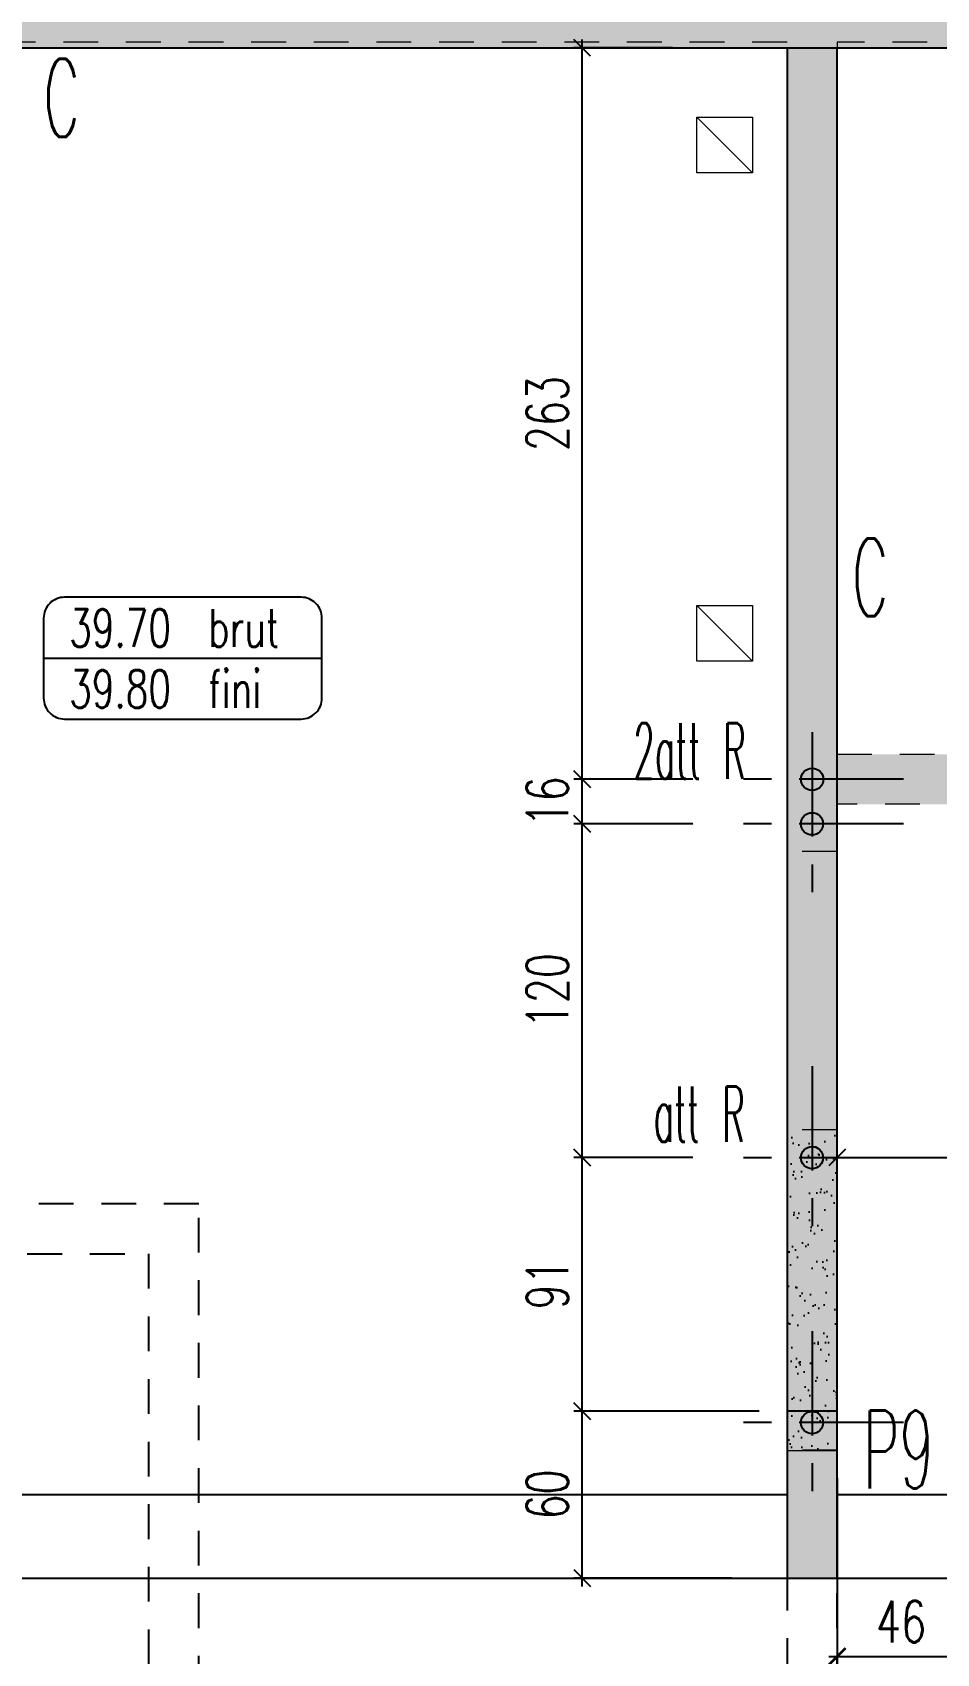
# Model space of a CAD drawing. Extents: x 308 to 787, y -199 to -146.
# Drawn here: x 356.4 to 359.65, y -168.62 to -162.8 of the extents above; entities that cross this region are included whole.
import ezdxf

# ---------------------------------------------------------------- set-up
doc = ezdxf.new("R2010")
doc.units = 0
doc.header["$LTSCALE"] = 0.5
doc.header["$MEASUREMENT"] = 0
for name, pattern in [('AXES2', [1.125, 0.75, -0.125, 0.125, -0.125]), ('CACHE', [0.375, 0.25, -0.125]), ('CONTINU', [0]), ('DISCONTINU2', [0.375, 0.25, -0.125])]:
    doc.linetypes.add(name, pattern=pattern)
doc.layers.get('0').update_dxf_attribs({"linetype": 'CONTINUOUS'})
doc.layers.get('DEFPOINTS').update_dxf_attribs({"linetype": 'CONTINUOUS'})
doc.layers.add('00 - RESERVATIONS SPEC Plombier', color=90, linetype='CONTINUOUS', lineweight=20)
for name, color, linetype in [('_ SERTI RESERVATION', 210, 'CACHE'), ('AXES', 6, 'AXES2'), ('COTATION', 7, 'CONTINUOUS'), ('HABILLAGE', 7, 'CONTINUOUS'), ('MURS', 3, 'CONTINUOUS'), ('POCHAGE', 254, 'CONTINUOUS'), ('POTEAUX', 1, 'CONTINUOUS'), ('POUTRES', 2, 'CONTINUOUS'), ('RAID', 1, 'CONTINUOUS'), ('RDC', 7, 'DISCONTINU2'), ('REPERE-CHAI', 4, 'CONTINUOUS'), ('REPERE-POT', 4, 'CONTINUOUS'), ('REPERE-RAID', 4, 'CONTINUOUS'), ('TPFI cloisonsSAAD', 4, 'CONTINUOUS')]:
    doc.layers.add(name, color=color, linetype=linetype)
doc.styles.add('ROMANS8', font='romans.shx', dxfattribs={"width": 0.7})
doc.styles.get("Standard").update_dxf_attribs({"font": 'txt.shx'})
doc.dimstyles.new('COT50 cm', dxfattribs={"dimtxt": 0.15, "dimasz": 0.06, "dimexe": 0.03, "dimexo": 0.1, "dimgap": 0.05, "dimtad": 1, "dimdec": 0, "dimlfac": 100, "dimzin": 0, "dimdsep": 46, "dimtxsty": 'ROMANS8', "dimblk1": 'OBLIQUE', "dimblk2": 'OBLIQUE', "dimsah": 1, "dimcen": 0.03, "dimdle": 0.03, "dimclrt": 1, "dimadec": 0, "dimazin": 0, "dimtfac": 1, "dimtdec": 0, "dimtmove": 0, "dimatfit": 3, "dimfxl": 0, "dimtolj": 1, "dimtzin": 0, "dimlwd": -1, "dimlwe": -1, "dimarcsym": 0})
pattern_1 = [(37.5, (-167.69736, -4e-07), (-0.004409535, 0.134877664), [0, -0.1064, 0, -0.119, 0, -0.11375]), (7.5, (-167.69736, -4e-07), (0.12388437, 0.197550225), [0, -0.0574, 0, -0.0959, 0, -0.03675]), (327.5, (-167.78346, -4e-07), (0.21798993, 0.000396134), [0, -0.035, 0, -0.126, 0, -0.1645]), (317.5, (-167.78346, -4e-07), (0.21042886, 0.06143729), [0, -0.0175, 0, -0.0826, 0, -0.0945])]
pattern_2 = [(37.5, (-513.79323, 160.44126), (-0.004409535, 0.134877664), [0, -0.1064, 0, -0.119, 0, -0.11375]), (7.5, (-513.79323, 160.44126), (0.12388437, 0.197550225), [0, -0.0574, 0, -0.0959, 0, -0.03675]), (327.5, (-513.87933, 160.44126), (0.21798993, 0.000396134), [0, -0.035, 0, -0.126, 0, -0.1645]), (317.5, (-513.87933, 160.44126), (0.21042886, 0.06143729), [0, -0.0175, 0, -0.0826, 0, -0.0945])]

# ---------------------------------------------------------------- blocks, each defined once
blk = doc.blocks.new('139')
at = {"layer": 'HABILLAGE', "color": 7}
blk.add_line((-0.6648, 0), (0.6648, 0), dxfattribs=at)
at = {"layer": 'HABILLAGE'}
blk.add_lwpolyline([(-0.5648, -0.291), (0.5648, -0.291, 0.414214), (0.6648, -0.191), (0.6648, 0.191, 0.414214), (0.5648, 0.291), (-0.5648, 0.291, 0.414214), (-0.6648, 0.191), (-0.6648, -0.191, 0.414214)], format="xyb", close=True, dxfattribs=at)
at = {"layer": 'HABILLAGE', "color": 1, "width": 0.7}
for s, p in [('brut', (0.1215, 0.054)), ('fini', (0.1215, -0.237))]:
    blk.add_text(s, height=0.18, dxfattribs=at).set_placement(p)
for tag, p in [('NIVBRUT', (-0.5425, 0.054)), ('NIVFINI', (-0.5425, -0.237))]:
    blk.add_attdef(tag, p, '', height=0.18, dxfattribs=at)
blk = doc.blocks.new('_Oblique')
at = {"layer": 'COTATION', "color": 0, "lineweight": -2}
blk.add_line((-0.5, -0.5), (0.5, 0.5), dxfattribs=at)
blk = doc.blocks.new('*D39')
at = {"layer": 'COTATION', "color": 0, "transparency": 16777216}
for p, q in [((353.2359, -160.3413), (353.2359, -160.041)), ((359.1156, -160.371), (359.1156, -160.041)), ((353.2059, -160.071), (359.1456, -160.071))]:
    blk.add_line(p, q, dxfattribs=at)
at = {"layer": 'DEFPOINTS', "color": 0, "transparency": 16777216}
for p in [(359.1156, -160.071), (353.2359, -160.4413), (359.1156, -162.8513)]:
    blk.add_point(p, dxfattribs=at)
at = {"layer": 'COTATION', "color": 0, "transparency": 16777216, "xscale": 0.06, "yscale": 0.06, "zscale": 0.06, "rotation": 180}
blk.add_blockref('_Oblique', (353.2359, -160.071), dxfattribs=at)
at = {"layer": 'COTATION', "color": 0, "transparency": 16777216, "xscale": 0.06, "yscale": 0.06, "zscale": 0.06}
blk.add_blockref('_Oblique', (359.1156, -160.071), dxfattribs=at)
at = {"layer": 'COTATION', "color": 1, "transparency": 16777216, "insert": (356.1757, -159.946), "char_height": 0.15, "attachment_point": 5, "style": 'ROMANS8'}
blk.add_mtext('\\A1;588', dxfattribs=at)
blk = doc.blocks.new('*D40')
at = {"layer": 'COTATION', "color": 0, "transparency": 16777216}
for p, q in [((359.2959, -160.371), (359.2959, -160.041)), ((361.8694, -160.371), (361.8694, -160.041)), ((359.2659, -160.071), (361.8994, -160.071))]:
    blk.add_line(p, q, dxfattribs=at)
at = {"layer": 'DEFPOINTS', "color": 0, "transparency": 16777216}
for p in [(361.8694, -160.071), (359.2959, -162.8513), (361.8694, -162.8513)]:
    blk.add_point(p, dxfattribs=at)
at = {"layer": 'COTATION', "color": 0, "transparency": 16777216, "xscale": 0.06, "yscale": 0.06, "zscale": 0.06, "rotation": 180}
blk.add_blockref('_Oblique', (359.2959, -160.071), dxfattribs=at)
at = {"layer": 'COTATION', "color": 0, "transparency": 16777216, "xscale": 0.06, "yscale": 0.06, "zscale": 0.06}
blk.add_blockref('_Oblique', (361.8694, -160.071), dxfattribs=at)
at = {"layer": 'COTATION', "color": 1, "transparency": 16777216, "insert": (360.5826, -159.946), "char_height": 0.15, "attachment_point": 5, "style": 'ROMANS8'}
blk.add_mtext('\\A1;257', dxfattribs=at)
blk = doc.blocks.new('*D102')
at = {"layer": 'COTATION', "color": 0, "transparency": 16777216}
for p, q in [((359.1156, -160.371), (359.1156, -160.041)), ((359.2956, -160.371), (359.2956, -160.041)), ((359.0856, -160.071), (359.3256, -160.071))]:
    blk.add_line(p, q, dxfattribs=at)
at = {"layer": 'DEFPOINTS', "color": 0, "transparency": 16777216}
for p in [(359.2956, -160.071), (359.1156, -162.8513), (359.2956, -162.8513)]:
    blk.add_point(p, dxfattribs=at)
at = {"layer": 'COTATION', "color": 0, "transparency": 16777216, "xscale": 0.06, "yscale": 0.06, "zscale": 0.06, "rotation": 180}
blk.add_blockref('_Oblique', (359.1156, -160.071), dxfattribs=at)
at = {"layer": 'COTATION', "color": 0, "transparency": 16777216, "xscale": 0.06, "yscale": 0.06, "zscale": 0.06}
blk.add_blockref('_Oblique', (359.2956, -160.071), dxfattribs=at)
at = {"layer": 'COTATION', "color": 1, "transparency": 16777216, "insert": (359.2056, -159.946), "char_height": 0.15, "attachment_point": 5, "style": 'ROMANS8'}
blk.add_mtext('\\A1;18', dxfattribs=at)
blk = doc.blocks.new('*D103')
at = {"layer": 'COTATION', "color": 0, "transparency": 16777216}
for p, q in [((355.6158, -162.1759), (355.6158, -161.8459)), ((359.1156, -162.1759), (359.1156, -161.8459)), ((355.5858, -161.8759), (359.1456, -161.8759))]:
    blk.add_line(p, q, dxfattribs=at)
at = {"layer": 'DEFPOINTS', "color": 0, "transparency": 16777216}
for p in [(359.1156, -161.8759), (355.6158, -162.4132), (359.1156, -162.8654)]:
    blk.add_point(p, dxfattribs=at)
at = {"layer": 'COTATION', "color": 0, "transparency": 16777216, "xscale": 0.06, "yscale": 0.06, "zscale": 0.06, "rotation": 180}
blk.add_blockref('_Oblique', (355.6158, -161.8759), dxfattribs=at)
at = {"layer": 'COTATION', "color": 0, "transparency": 16777216, "xscale": 0.06, "yscale": 0.06, "zscale": 0.06}
blk.add_blockref('_Oblique', (359.1156, -161.8759), dxfattribs=at)
at = {"layer": 'COTATION', "color": 1, "transparency": 16777216, "insert": (357.3657, -161.7509), "char_height": 0.15, "attachment_point": 5, "style": 'ROMANS8'}
blk.add_mtext('\\A1;350', dxfattribs=at)
blk = doc.blocks.new('*D266')
at = {"layer": 'COTATION', "color": 0, "transparency": 16777216}
for p, q in [((358.3798, -168.3813), (358.3798, -167.7214)), ((359.0158, -167.7514), (358.3498, -167.7514)), ((358.9173, -168.3513), (358.3498, -168.3513))]:
    blk.add_line(p, q, dxfattribs=at)
at = {"layer": 'DEFPOINTS', "color": 0, "transparency": 16777216}
for p in [(358.3798, -167.7514), (359.1158, -167.7514), (359.0173, -168.3513)]:
    blk.add_point(p, dxfattribs=at)
at = {"layer": 'COTATION', "color": 0, "transparency": 16777216, "xscale": 0.06, "yscale": 0.06, "zscale": 0.06}
for p, rotation in [((358.3798, -167.7514), 90), ((358.3798, -168.3513), 270)]:
    blk.add_blockref('_Oblique', p, dxfattribs=dict(at, rotation=rotation))
at = {"layer": 'COTATION', "color": 1, "transparency": 16777216, "insert": (358.2548, -168.0513), "char_height": 0.15, "attachment_point": 5, "rotation": 90, "style": 'ROMANS8'}
blk.add_mtext('\\A1;60', dxfattribs=at)
blk = doc.blocks.new('*D267')
at = {"layer": 'COTATION', "color": 0, "transparency": 16777216}
for p, q in [((358.3798, -167.7814), (358.3798, -166.8105)), ((358.7767, -166.8405), (358.3498, -166.8405)), ((359.0158, -167.7514), (358.3498, -167.7514))]:
    blk.add_line(p, q, dxfattribs=at)
at = {"layer": 'DEFPOINTS', "color": 0, "transparency": 16777216}
for p in [(358.3798, -166.8405), (358.8767, -166.8405), (359.1158, -167.7514)]:
    blk.add_point(p, dxfattribs=at)
at = {"layer": 'COTATION', "color": 0, "transparency": 16777216, "xscale": 0.06, "yscale": 0.06, "zscale": 0.06}
for p, rotation in [((358.3798, -166.8405), 90), ((358.3798, -167.7514), 270)]:
    blk.add_blockref('_Oblique', p, dxfattribs=dict(at, rotation=rotation))
at = {"layer": 'COTATION', "color": 1, "transparency": 16777216, "insert": (358.2548, -167.2959), "char_height": 0.15, "attachment_point": 5, "rotation": 90, "style": 'ROMANS8'}
blk.add_mtext('\\A1;91', dxfattribs=at)
blk = doc.blocks.new('*D268')
at = {"layer": 'COTATION', "color": 0, "transparency": 16777216}
for p, q in [((358.7767, -165.6405), (358.3498, -165.6405)), ((358.3798, -166.8705), (358.3798, -165.6105)), ((358.7767, -166.8405), (358.3498, -166.8405))]:
    blk.add_line(p, q, dxfattribs=at)
at = {"layer": 'DEFPOINTS', "color": 0, "transparency": 16777216}
for p in [(358.3798, -165.6405), (358.8767, -165.6405), (358.8767, -166.8405)]:
    blk.add_point(p, dxfattribs=at)
at = {"layer": 'COTATION', "color": 0, "transparency": 16777216, "xscale": 0.06, "yscale": 0.06, "zscale": 0.06}
for p, rotation in [((358.3798, -165.6405), 90), ((358.3798, -166.8405), 270)]:
    blk.add_blockref('_Oblique', p, dxfattribs=dict(at, rotation=rotation))
at = {"layer": 'COTATION', "color": 1, "transparency": 16777216, "insert": (358.2548, -166.2405), "char_height": 0.15, "attachment_point": 5, "rotation": 90, "style": 'ROMANS8'}
blk.add_mtext('\\A1;120', dxfattribs=at)
blk = doc.blocks.new('*D269')
at = {"layer": 'COTATION', "color": 0, "transparency": 16777216}
for p, q in [((358.3798, -165.6705), (358.3798, -165.4505)), ((358.7767, -165.4805), (358.3498, -165.4805)), ((358.7767, -165.6405), (358.3498, -165.6405))]:
    blk.add_line(p, q, dxfattribs=at)
at = {"layer": 'DEFPOINTS', "color": 0, "transparency": 16777216}
for p in [(358.3798, -165.4805), (358.8767, -165.4805), (358.8767, -165.6405)]:
    blk.add_point(p, dxfattribs=at)
at = {"layer": 'COTATION', "color": 0, "transparency": 16777216, "xscale": 0.06, "yscale": 0.06, "zscale": 0.06}
for p, rotation in [((358.3798, -165.4805), 90), ((358.3798, -165.6405), 270)]:
    blk.add_blockref('_Oblique', p, dxfattribs=dict(at, rotation=rotation))
at = {"layer": 'COTATION', "color": 1, "transparency": 16777216, "insert": (358.2548, -165.5605), "char_height": 0.15, "attachment_point": 5, "rotation": 90, "style": 'ROMANS8'}
blk.add_mtext('\\A1;16', dxfattribs=at)
blk = doc.blocks.new('*D270')
at = {"layer": 'COTATION', "color": 0, "transparency": 16777216}
for p, q in [((358.7045, -162.8513), (358.3498, -162.8513)), ((358.3798, -165.5105), (358.3798, -162.8213)), ((358.7767, -165.4805), (358.3498, -165.4805))]:
    blk.add_line(p, q, dxfattribs=at)
at = {"layer": 'DEFPOINTS', "color": 0, "transparency": 16777216}
for p in [(358.3798, -162.8513), (358.8045, -162.8513), (358.8767, -165.4805)]:
    blk.add_point(p, dxfattribs=at)
at = {"layer": 'COTATION', "color": 0, "transparency": 16777216, "xscale": 0.06, "yscale": 0.06, "zscale": 0.06}
for p, rotation in [((358.3798, -162.8513), 90), ((358.3798, -165.4805), 270)]:
    blk.add_blockref('_Oblique', p, dxfattribs=dict(at, rotation=rotation))
at = {"layer": 'COTATION', "color": 1, "transparency": 16777216, "insert": (358.2548, -164.1659), "char_height": 0.15, "attachment_point": 5, "rotation": 90, "style": 'ROMANS8'}
blk.add_mtext('\\A1;263', dxfattribs=at)
blk = doc.blocks.new('*D571')
at = {"layer": 'COTATION', "color": 0, "transparency": 16777216}
for p, q in [((359.2959, -169.346), (359.2959, -170.376)), ((361.8697, -169.346), (361.8697, -170.376)), ((361.8997, -170.346), (359.2659, -170.346))]:
    blk.add_line(p, q, dxfattribs=at)
at = {"layer": 'DEFPOINTS', "color": 0, "transparency": 16777216}
for p in [(359.2959, -168.3513), (361.8697, -168.3513), (359.2959, -170.346)]:
    blk.add_point(p, dxfattribs=at)
at = {"layer": 'COTATION', "color": 0, "transparency": 16777216, "xscale": 0.06, "yscale": 0.06, "zscale": 0.06, "rotation": 180}
blk.add_blockref('_Oblique', (359.2959, -170.346), dxfattribs=at)
at = {"layer": 'COTATION', "color": 0, "transparency": 16777216, "xscale": 0.06, "yscale": 0.06, "zscale": 0.06}
blk.add_blockref('_Oblique', (361.8697, -170.346), dxfattribs=at)
at = {"layer": 'COTATION', "color": 1, "transparency": 16777216, "insert": (360.5828, -170.221), "char_height": 0.15, "attachment_point": 5, "style": 'ROMANS8'}
blk.add_mtext('\\A1;257', dxfattribs=at)
blk = doc.blocks.new('*D572')
at = {"layer": 'COTATION', "color": 0, "transparency": 16777216}
for p, q in [((359.1159, -169.346), (359.1159, -170.376)), ((359.2959, -169.346), (359.2959, -170.376)), ((359.3259, -170.346), (359.0859, -170.346))]:
    blk.add_line(p, q, dxfattribs=at)
at = {"layer": 'DEFPOINTS', "color": 0, "transparency": 16777216}
for p in [(359.1159, -168.3513), (359.2959, -168.3513), (359.1159, -170.346)]:
    blk.add_point(p, dxfattribs=at)
at = {"layer": 'COTATION', "color": 0, "transparency": 16777216, "xscale": 0.06, "yscale": 0.06, "zscale": 0.06, "rotation": 180}
blk.add_blockref('_Oblique', (359.1159, -170.346), dxfattribs=at)
at = {"layer": 'COTATION', "color": 0, "transparency": 16777216, "xscale": 0.06, "yscale": 0.06, "zscale": 0.06}
blk.add_blockref('_Oblique', (359.2959, -170.346), dxfattribs=at)
at = {"layer": 'COTATION', "color": 1, "transparency": 16777216, "insert": (359.2059, -170.221), "char_height": 0.15, "attachment_point": 5, "style": 'ROMANS8'}
blk.add_mtext('\\A1;18', dxfattribs=at)
blk = doc.blocks.new('*D573')
at = {"layer": 'COTATION', "color": 0, "transparency": 16777216}
for p, q in [((353.236, -169.346), (353.236, -170.376)), ((359.1159, -169.346), (359.1159, -170.376)), ((359.1459, -170.346), (353.206, -170.346))]:
    blk.add_line(p, q, dxfattribs=at)
at = {"layer": 'DEFPOINTS', "color": 0, "transparency": 16777216}
for p in [(359.1159, -168.3513), (353.236, -168.9979), (353.236, -170.346)]:
    blk.add_point(p, dxfattribs=at)
at = {"layer": 'COTATION', "color": 0, "transparency": 16777216, "xscale": 0.06, "yscale": 0.06, "zscale": 0.06, "rotation": 180}
blk.add_blockref('_Oblique', (353.236, -170.346), dxfattribs=at)
at = {"layer": 'COTATION', "color": 0, "transparency": 16777216, "xscale": 0.06, "yscale": 0.06, "zscale": 0.06}
blk.add_blockref('_Oblique', (359.1159, -170.346), dxfattribs=at)
at = {"layer": 'COTATION', "color": 1, "transparency": 16777216, "insert": (356.1759, -170.221), "char_height": 0.15, "attachment_point": 5, "style": 'ROMANS8'}
blk.add_mtext('\\A1;588', dxfattribs=at)
blk = doc.blocks.new('*D574')
at = {"layer": 'COTATION', "color": 0, "transparency": 16777216}
for p, q in [((359.2959, -166.8398), (359.2959, -166.8098)), ((360.5932, -167.1398), (360.5932, -166.8098)), ((359.2659, -166.8398), (360.6232, -166.8398))]:
    blk.add_line(p, q, dxfattribs=at)
at = {"layer": 'DEFPOINTS', "color": 0, "transparency": 16777216}
for p in [(360.5932, -166.8398), (359.2959, -166.9282), (360.5932, -167.3063)]:
    blk.add_point(p, dxfattribs=at)
at = {"layer": 'COTATION', "color": 0, "transparency": 16777216, "xscale": 0.06, "yscale": 0.06, "zscale": 0.06, "rotation": 180}
blk.add_blockref('_Oblique', (359.2959, -166.8398), dxfattribs=at)
at = {"layer": 'COTATION', "color": 0, "transparency": 16777216, "xscale": 0.06, "yscale": 0.06, "zscale": 0.06}
blk.add_blockref('_Oblique', (360.5932, -166.8398), dxfattribs=at)
at = {"layer": 'COTATION', "color": 1, "transparency": 16777216, "insert": (359.9446, -166.7148), "char_height": 0.15, "attachment_point": 5, "style": 'ROMANS8'}
blk.add_mtext('\\A1;130', dxfattribs=at)
blk = doc.blocks.new('A$C6B096A38')
at = {"layer": 'POCHAGE'}
h = blk.add_hatch(dxfattribs=at)
h.set_pattern_fill('AR-SAND', color=0, scale=0.07)
h.set_pattern_definition(pattern_2)
h.paths.add_polyline_path([(28.9369, -2.21), (15.7638, -2.21), (9.42, -2.21), (9.42, -2.39), (13.0197, -2.39), (13.0197, -5.2993), (13.1997, -5.2993), (13.1997, -5.1293), (14.397, -5.1293), (14.397, -6.865), (14.577, -6.865), (14.577, -4.9493), (13.1997, -4.9493), (13.1997, -2.39), (15.7735, -2.39), (15.7735, -6.865), (15.9535, -6.865), (15.9535, -2.39), (21.857, -2.39), (21.857, -7.07), (22.0369, -7.07), (22.0375, -2.4101), (23.6379, -2.4101), (23.6373, -4.3102), (23.818, -4.3102), (23.818, -2.39), (25.7556, -2.3901), (25.7556, -4.8004), (25.9357, -4.8004), (25.9357, -2.41), (28.7769, -2.41), (28.7769, -8.975), (28.9369, -8.975)])
h = blk.add_hatch(dxfattribs=at)
h.set_pattern_fill('AR-SAND', color=0, scale=0.07)
h.set_pattern_definition(pattern_2)
h.paths.add_polyline_path([(13.1997, -6.2993), (13.0197, -6.2993), (13.0197, -7.4514), (13.1997, -7.4514)])
at = {"layer": 'AXES', "color": 1}
for p, q in [((13.1097, -4.8704), (13.1097, -5.5281)), ((13.4388, -5.0393), (12.7811, -5.0393)), ((13.4386, -5.1993), (12.7809, -5.1993)), ((13.1097, -6.0704), (13.1097, -6.7281)), ((13.4386, -6.3993), (12.7809, -6.3993)), ((13.1097, -7.0225), (13.1097, -7.6802)), ((13.4386, -7.3514), (12.7809, -7.3514))]:
    blk.add_line(p, q, dxfattribs=at)
at = {"layer": 'RAID'}
for centre in [(13.11, -5.0393), (13.1097, -5.1993), (13.1097, -6.3993), (13.1097, -7.3514)]:
    blk.add_circle(centre, 0.04, dxfattribs=at)
at = {"layer": 'RDC', "linetype": 'CACHE', "lineweight": 15}
blk.add_lwpolyline([(21.857, -2.39), (15.9535, -2.39), (15.9535, -7.045), (15.7528, -7.045), (15.7528, -6.865), (15.7735, -6.865), (15.7735, -2.39), (13.1997, -2.39), (13.1997, -4.9493), (14.577, -4.9493), (14.577, -6.865), (14.5978, -6.865), (14.5978, -7.045), (14.397, -7.045), (14.397, -5.1293), (13.1997, -5.1293), (13.1997, -5.2993), (13.0197, -5.2993), (13.0197, -2.39), (9.42, -2.39), (9.42, -2.21), (15.7638, -2.21), (28.9369, -2.21)], dxfattribs=at)
blk.add_lwpolyline([(13.1997, -6.2993), (13.0197, -6.2993), (13.0197, -7.4514), (13.1997, -7.4514)], close=True, dxfattribs=at)
blk = doc.blocks.new('_ArchTick')
at = {"color": 0, "linetype": 'ByBlock', "const_width": 0.15}
blk.add_lwpolyline([(-0.5, -0.5), (0.5, 0.5)], dxfattribs=at)
blk = doc.blocks.new('*D1063')
at = {"layer": '_ SERTI RESERVATION', "color": 0, "linetype": 'CONTINU', "transparency": 16777216}
for p, q in [((359.2959, -167.9926), (359.2959, -168.6634)), ((359.7547, -168.8207), (359.7547, -168.6034)), ((359.2659, -168.6334), (359.7847, -168.6334))]:
    blk.add_line(p, q, dxfattribs=at)
at = {"layer": 'DEFPOINTS', "color": 0, "linetype": 'CONTINU', "transparency": 16777216}
for p in [(359.2959, -167.8926), (359.7547, -168.6334), (359.7547, -168.9207)]:
    blk.add_point(p, dxfattribs=at)
at = {"layer": '_ SERTI RESERVATION', "color": 0, "linetype": 'CONTINU', "transparency": 16777216, "xscale": 0.06, "yscale": 0.06, "zscale": 0.06, "rotation": 180}
blk.add_blockref('_ArchTick', (359.2959, -168.6334), dxfattribs=at)
at = {"layer": '_ SERTI RESERVATION', "color": 0, "linetype": 'CONTINU', "transparency": 16777216, "xscale": 0.06, "yscale": 0.06, "zscale": 0.06}
blk.add_blockref('_ArchTick', (359.7547, -168.6334), dxfattribs=at)
at = {"layer": '_ SERTI RESERVATION', "linetype": 'CONTINU', "transparency": 16777216, "insert": (359.5253, -168.5084), "char_height": 0.15, "attachment_point": 5, "style": 'ROMANS8'}
blk.add_mtext('\\A1;46', dxfattribs=at)
blk = doc.blocks.new('*D1065')
at = {"layer": '_ SERTI RESERVATION', "color": 0, "linetype": 'CONTINU', "transparency": 16777216}
for p, q in [((359.3959, -162.8513), (360.9428, -162.8513)), ((360.9128, -169.6251), (360.9128, -162.8213)), ((359.6355, -169.5951), (360.9428, -169.5951))]:
    blk.add_line(p, q, dxfattribs=at)
at = {"layer": 'DEFPOINTS', "color": 0, "linetype": 'CONTINU', "transparency": 16777216}
for p in [(359.2959, -162.8513), (360.9128, -162.8513), (359.5355, -169.5951)]:
    blk.add_point(p, dxfattribs=at)
at = {"layer": '_ SERTI RESERVATION', "color": 0, "linetype": 'CONTINU', "transparency": 16777216, "xscale": 0.06, "yscale": 0.06, "zscale": 0.06}
for p, rotation in [((360.9128, -162.8513), 90), ((360.9128, -169.5951), 270)]:
    blk.add_blockref('_ArchTick', p, dxfattribs=dict(at, rotation=rotation))
at = {"layer": '_ SERTI RESERVATION', "linetype": 'CONTINU', "transparency": 16777216, "insert": (360.7878, -166.2232), "char_height": 0.15, "attachment_point": 5, "rotation": 90, "style": 'ROMANS8'}
blk.add_mtext('\\A1;674', dxfattribs=at)

msp = doc.modelspace()

# ---------------------------------------------------------------- hatches: boundary and pattern name
at = {"layer": 'POCHAGE'}
for points in [[(374.873, -162.8514), (374.873, -169.1709), (373.5228, -169.1709), (373.5228, -167.6074), (373.3423, -167.6074), (373.3428, -169.171), (372.898, -169.1709), (372.898, -169.3513), (375.033, -169.3512), (375.033, -162.6513), (353.2359, -162.6513), (353.2359, -160.4413), (346.1362, -160.4413), (346.1362, -160.6413), (353.0362, -160.6413), (353.0355, -167.7513), (353.2362, -167.7513), (353.2362, -162.8513)], [(359.2959, -168.3513), (359.2959, -162.8513), (359.1159, -162.8513), (359.1159, -168.3513)]]:
    msp.add_hatch(color=256, dxfattribs=at).paths.add_polyline_path(points)
h = msp.add_hatch(dxfattribs=at)
h.set_pattern_fill('AR-SAND', color=0, scale=0.07)
h.set_pattern_definition(pattern_1)
h.paths.add_polyline_path([(359.1156, -167.8926), (359.2956, -167.8926), (359.2956, -166.7405), (359.1156, -166.7405)])
h = msp.add_hatch(dxfattribs=at)
h.set_pattern_fill('AR-SAND', color=0, scale=0.07)
h.set_pattern_definition(pattern_1)
h.paths.add_polyline_path([(359.1156, -167.8926), (359.2956, -167.8926), (359.2956, -166.7405), (359.1156, -166.7405)])
h = msp.add_hatch(dxfattribs=at)
h.set_pattern_fill('AR-SAND', color=0, scale=0.07)
h.set_pattern_definition(pattern_1)
h.paths.add_polyline_path([(359.1156, -167.8926), (359.2956, -167.8926), (359.2956, -166.7405), (359.1156, -166.7405)])
h = msp.add_hatch(dxfattribs=at)
h.set_pattern_fill('AR-SAND', color=0, scale=0.07)
h.set_pattern_definition(pattern_1)
h.paths.add_polyline_path([(359.1156, -167.8926), (359.2956, -167.8926), (359.2956, -166.7405), (359.1156, -166.7405)])
h = msp.add_hatch(dxfattribs=at)
h.set_pattern_fill('AR-SAND', color=0, scale=0.07)
h.set_pattern_definition(pattern_1)
h.paths.add_polyline_path([(359.1156, -167.8926), (359.2956, -167.8926), (359.2956, -166.7405), (359.1156, -166.7405)])
h = msp.add_hatch(dxfattribs=at)
h.set_pattern_fill('AR-SAND', color=0, scale=0.07)
h.set_pattern_definition(pattern_1)
h.paths.add_polyline_path([(359.1156, -167.8926), (359.2956, -167.8926), (359.2956, -166.7405), (359.1156, -166.7405)])
h = msp.add_hatch(dxfattribs=at)
h.set_pattern_fill('AR-SAND', color=0, scale=0.07)
h.set_pattern_definition(pattern_1)
h.paths.add_polyline_path([(359.1156, -167.8926), (359.2956, -167.8926), (359.2956, -166.7405), (359.1156, -166.7405)])
h = msp.add_hatch(dxfattribs=at)
h.set_pattern_fill('AR-SAND', color=0, scale=0.07)
h.set_pattern_definition(pattern_1)
h.paths.add_polyline_path([(359.1156, -167.8926), (359.2956, -167.8926), (359.2956, -166.7405), (359.1156, -166.7405)])
h = msp.add_hatch(dxfattribs=at)
h.set_pattern_fill('AR-SAND', color=0, scale=0.07)
h.set_pattern_definition(pattern_1)
h.paths.add_polyline_path([(359.1156, -167.8926), (359.2956, -167.8926), (359.2956, -166.7405), (359.1156, -166.7405)])
h = msp.add_hatch(dxfattribs=at)
h.set_pattern_fill('AR-SAND', color=0, scale=0.07)
h.set_pattern_definition(pattern_1)
h.paths.add_polyline_path([(359.1156, -167.8926), (359.2956, -167.8926), (359.2956, -166.7405), (359.1156, -166.7405)])
h = msp.add_hatch(dxfattribs=at)
h.set_pattern_fill('AR-SAND', color=0, scale=0.07)
h.set_pattern_definition(pattern_1)
h.paths.add_polyline_path([(359.1156, -167.8926), (359.2956, -167.8926), (359.2956, -166.7405), (359.1156, -166.7405)])
h = msp.add_hatch(dxfattribs=at)
h.set_pattern_fill('AR-SAND', color=0, scale=0.07)
h.set_pattern_definition(pattern_1)
h.paths.add_polyline_path([(359.1156, -167.8926), (359.2956, -167.8926), (359.2956, -166.7405), (359.1156, -166.7405)])
h = msp.add_hatch(dxfattribs=at)
h.set_pattern_fill('AR-SAND', color=0, scale=0.07)
h.set_pattern_definition(pattern_1)
h.paths.add_polyline_path([(359.1156, -167.8926), (359.2956, -167.8926), (359.2956, -166.7405), (359.1156, -166.7405)])
h = msp.add_hatch(dxfattribs=at)
h.set_pattern_fill('AR-SAND', color=0, scale=0.07)
h.set_pattern_definition(pattern_1)
h.paths.add_polyline_path([(359.1156, -167.8926), (359.2956, -167.8926), (359.2956, -166.7405), (359.1156, -166.7405)])
h = msp.add_hatch(dxfattribs=at)
h.set_pattern_fill('AR-SAND', color=0, scale=0.07)
h.set_pattern_definition(pattern_1)
h.paths.add_polyline_path([(359.1156, -167.8926), (359.2956, -167.8926), (359.2956, -166.7405), (359.1156, -166.7405)])
h = msp.add_hatch(dxfattribs=at)
h.set_pattern_fill('AR-SAND', color=0, scale=0.07)
h.set_pattern_definition(pattern_1)
h.paths.add_polyline_path([(359.1156, -167.8926), (359.2956, -167.8926), (359.2956, -166.7405), (359.1156, -166.7405)])
h = msp.add_hatch(dxfattribs=at)
h.set_pattern_fill('AR-SAND', color=0, scale=0.07)
h.set_pattern_definition(pattern_1)
h.paths.add_polyline_path([(359.1156, -167.8926), (359.2956, -167.8926), (359.2956, -166.7405), (359.1156, -166.7405)])
h = msp.add_hatch(dxfattribs=at)
h.set_pattern_fill('AR-SAND', color=0, scale=0.07)
h.set_pattern_definition(pattern_1)
h.paths.add_polyline_path([(359.1156, -167.8926), (359.2956, -167.8926), (359.2956, -166.7405), (359.1156, -166.7405)])
h = msp.add_hatch(dxfattribs=at)
h.set_pattern_fill('AR-SAND', color=0, scale=0.07)
h.set_pattern_definition(pattern_1)
h.paths.add_polyline_path([(359.1156, -167.8926), (359.2956, -167.8926), (359.2956, -166.7405), (359.1156, -166.7405)])
h = msp.add_hatch(dxfattribs=at)
h.set_pattern_fill('AR-SAND', color=0, scale=0.07)
h.set_pattern_definition(pattern_1)
h.paths.add_polyline_path([(359.1156, -167.8926), (359.2956, -167.8926), (359.2956, -166.7405), (359.1156, -166.7405)])
h = msp.add_hatch(dxfattribs=at)
h.set_pattern_fill('AR-SAND', color=0, scale=0.07)
h.set_pattern_definition(pattern_1)
h.paths.add_polyline_path([(359.1156, -167.8926), (359.2956, -167.8926), (359.2956, -166.7405), (359.1156, -166.7405)])
h = msp.add_hatch(dxfattribs=at)
h.set_pattern_fill('AR-SAND', color=0, scale=0.07)
h.set_pattern_definition(pattern_1)
h.paths.add_polyline_path([(359.1156, -167.8926), (359.2956, -167.8926), (359.2956, -166.7405), (359.1156, -166.7405)])
h = msp.add_hatch(dxfattribs=at)
h.set_pattern_fill('AR-SAND', color=0, scale=0.07)
h.set_pattern_definition(pattern_1)
h.paths.add_polyline_path([(359.1156, -167.8926), (359.2956, -167.8926), (359.2956, -166.7405), (359.1156, -166.7405)])
h = msp.add_hatch(dxfattribs=at)
h.set_pattern_fill('AR-SAND', color=0, scale=0.07)
h.set_pattern_definition(pattern_1)
h.paths.add_polyline_path([(359.1156, -167.8926), (359.2956, -167.8926), (359.2956, -166.7405), (359.1156, -166.7405)])
h = msp.add_hatch(dxfattribs=at)
h.set_pattern_fill('AR-SAND', color=0, scale=0.07)
h.set_pattern_definition(pattern_1)
h.paths.add_polyline_path([(359.1156, -167.8926), (359.2956, -167.8926), (359.2956, -166.7405), (359.1156, -166.7405)])
h = msp.add_hatch(dxfattribs=at)
h.set_pattern_fill('AR-SAND', color=0, scale=0.07)
h.set_pattern_definition(pattern_1)
h.paths.add_polyline_path([(359.1156, -167.8926), (359.2956, -167.8926), (359.2956, -166.7405), (359.1156, -166.7405)])
h = msp.add_hatch(dxfattribs=at)
h.set_pattern_fill('AR-SAND', color=0, scale=0.07)
h.set_pattern_definition(pattern_1)
h.paths.add_polyline_path([(359.1156, -167.8926), (359.2956, -167.8926), (359.2956, -166.7405), (359.1156, -166.7405)])
h = msp.add_hatch(dxfattribs=at)
h.set_pattern_fill('AR-SAND', color=0, scale=0.07)
h.set_pattern_definition(pattern_1)
h.paths.add_polyline_path([(359.1156, -167.8926), (359.2956, -167.8926), (359.2956, -166.7405), (359.1156, -166.7405)])
h = msp.add_hatch(dxfattribs=at)
h.set_pattern_fill('AR-SAND', color=0, scale=0.07)
h.set_pattern_definition(pattern_1)
h.paths.add_polyline_path([(359.1156, -167.8926), (359.2956, -167.8926), (359.2956, -166.7405), (359.1156, -166.7405)])
at = {"layer": 'POTEAUX'}
h = msp.add_hatch(color=256, dxfattribs=at)
h.dxf.hatch_style = 1
h.paths.add_polyline_path([(359.2959, -167.7513), (359.1158, -167.7514), (359.1159, -168.3513), (359.2959, -168.3513)])

# ---------------------------------------------------------------- linework, layer by layer
at = {"layer": '00 - RESERVATIONS SPEC Plombier', "color": 100}
for p, q in [((358.7911, -163.1013), (358.9911, -163.3013)), ((358.7911, -164.8563), (358.9911, -165.0563))]:
    msp.add_line(p, q, dxfattribs=at)
for points in [[(358.7911, -163.1013), (358.9911, -163.1013), (358.9911, -163.3013), (358.7911, -163.3013)], [(358.7911, -164.8563), (358.9911, -164.8563), (358.9911, -165.0563), (358.7911, -165.0563)]]:
    msp.add_lwpolyline(points, close=True, dxfattribs=at)
at = {"layer": 'MURS'}
for points in [[(353.2362, -162.8513), (374.873, -162.8514), (374.873, -169.1709), (373.5228, -169.1709), (373.5228, -167.6074), (373.3423, -167.6074), (373.3428, -169.171), (372.898, -169.171), (372.898, -169.3513), (375.033, -169.3512), (375.033, -162.6513)], [(359.1159, -162.8513), (359.1159, -168.3513), (359.2959, -168.3513), (359.2959, -162.8513)]]:
    msp.add_lwpolyline(points, dxfattribs=at)
at = {"layer": 'POTEAUX'}
msp.add_lwpolyline([(359.2959, -167.7513), (359.1158, -167.7514), (359.1159, -168.3513), (359.2959, -168.3513)], close=True, dxfattribs=at)
at = {"layer": 'POUTRES'}
for p, q in [((353.2362, -168.0513), (359.1158, -168.0513)), ((359.2959, -168.0513), (361.8697, -168.0513)), ((353.2362, -168.3513), (367.9526, -168.3513))]:
    msp.add_line(p, q, dxfattribs=at)
at = {"layer": 'TPFI cloisonsSAAD', "linetype": 'CACHE'}
msp.add_lwpolyline([(353.2361, -167.1863), (356.8221, -167.1863), (356.8221, -169.3863), (359.1159, -169.3863), (359.1159, -173.6663), (362.0496, -173.6663), (362.0496, -169.3863), (367.9522, -169.3863), (367.9522, -169.2063), (361.3399, -169.2063), (361.3399, -169.3863), (361.8697, -169.3863), (361.8697, -173.4863), (359.2959, -173.4863), (359.2959, -169.3863), (359.8261, -169.3863), (359.8261, -169.2063), (359.2959, -169.2063), (359.2959, -167.8926), (359.1159, -167.8926), (359.1159, -169.2063), (357.0021, -169.2063), (357.0021, -167.0063), (353.2361, -167.0063)], dxfattribs=at)

# ---------------------------------------------------------------- block references
at = {"layer": 'HABILLAGE', "color": 1, "xscale": 0.7521624, "yscale": 0.7521624, "zscale": 0.7521624}
msp.add_blockref('139', (356.9447, -165.0452), dxfattribs=at).add_auto_attribs({'NIVBRUT': '39.70', 'NIVFINI': '39.80'})
at = {"layer": 'RDC'}
msp.add_blockref('A$C6B096A38', (346.0959, -160.4413), dxfattribs=at)

# ---------------------------------------------------------------- texts
at = {"layer": 'REPERE-CHAI', "color": 4, "width": 0.519}
for p in [(356.4441, -163.1716), (359.3489, -164.8947)]:
    msp.add_text('C', height=0.28, dxfattribs=at).set_placement(p)
at = {"layer": 'REPERE-POT', "color": 4, "width": 0.519}
msp.add_text('P9', height=0.28, dxfattribs=at).set_placement((359.3883, -168.0295))
at = {"layer": 'REPERE-RAID', "color": 4, "width": 0.45}
for s, p in [('2att R', (358.5634, -165.4785)), ('att R', (358.6364, -166.7842))]:
    msp.add_text(s, height=0.2, dxfattribs=at).set_placement(p)

# ---------------------------------------------------------------- dimensions: what is measured, and where the dimension line sits
at = {"layer": '_ SERTI RESERVATION', "linetype": 'CONTINU'}
dim = msp.add_linear_dim(base=(360.9128, -162.8513), p1=(359.5355, -169.5951), p2=(359.2959, -162.8513), angle=90, dimstyle='COT50 cm', override={"dimblk": 'ArchTick', "dimsah": 0, "dimclrt": 256, "dimfxl": 3}, dxfattribs=at)
dim.commit()
dim.dimension.update_dxf_attribs({"geometry": '*D1065', "text_midpoint": (360.7878, -166.2232)})
dim = msp.add_linear_dim(base=(359.7547, -168.6334), p1=(359.2959, -167.8926), p2=(359.7547, -168.9207), dimstyle='COT50 cm', override={"dimblk": 'ArchTick', "dimsah": 0, "dimclrt": 256, "dimfxl": 3}, dxfattribs=at)
dim.commit()
dim.dimension.update_dxf_attribs({"geometry": '*D1063', "text_midpoint": (359.5253, -168.5084)})
at = {"layer": 'COTATION'}
for base, p1, p2, override, picture, middle in [((359.1156, -160.071), (353.2359, -160.4413), (359.1156, -162.8513), {"dimtmove": 1, "dimfxl": 0.3, "dimfxlon": 1}, '*D39', (356.1757, -159.946)), ((361.8694, -160.071), (359.2959, -162.8513), (361.8694, -162.8513), {"dimtmove": 1, "dimfxl": 0.3, "dimfxlon": 1}, '*D40', (360.5826, -159.946)), ((359.1156, -161.8759), (355.6158, -162.4132), (359.1156, -162.8654), {"dimtmove": 1, "dimfxl": 0.3, "dimfxlon": 1}, '*D103', (357.3657, -161.7509)), ((360.5932, -166.8398), (359.2959, -166.9282), (360.5932, -167.3063), {"dimfxl": 0.3}, '*D574', (359.9446, -166.7148)), ((353.236, -170.346), (359.1159, -168.3513), (353.236, -168.9979), {"dimtmove": 1}, '*D573', (356.1759, -170.221)), ((359.2959, -170.346), (361.8697, -168.3513), (359.2959, -168.3513), {"dimtmove": 1}, '*D571', (360.5828, -170.221))]:
    dim = msp.add_linear_dim(base=base, p1=p1, p2=p2, dimstyle='COT50 cm', override=override, dxfattribs=at)
    dim.commit()
    dim.dimension.update_dxf_attribs({"geometry": picture, "text_midpoint": middle})
for base, p1, p2, override, picture, middle in [((359.2956, -160.071), (359.1156, -162.8513), (359.2956, -162.8513), {"dimtmove": 1, "dimfxl": 0.3, "dimfxlon": 1}, '*D102', (359.2056, -160.071)), ((359.1159, -170.346), (359.2959, -168.3513), (359.1159, -168.3513), {"dimtmove": 1}, '*D572', (359.2059, -170.346))]:
    dim = msp.add_linear_dim(base=base, p1=p1, p2=p2, dimstyle='COT50 cm', override=override, dxfattribs=at)
    dim.commit()
    dim.dimension.update_dxf_attribs({"geometry": picture, "text_midpoint": middle, "dimtype": 160})
for base, p1, p2, picture, middle in [((358.3798, -162.8513), (358.8767, -165.4805), (358.8045, -162.8513), '*D270', (358.2548, -164.1659)), ((358.3798, -165.6405), (358.8767, -166.8405), (358.8767, -165.6405), '*D268', (358.2548, -166.2405)), ((358.3798, -166.8405), (359.1158, -167.7514), (358.8767, -166.8405), '*D267', (358.2548, -167.2959))]:
    dim = msp.add_linear_dim(base=base, p1=p1, p2=p2, angle=90, dimstyle='COT50 cm', override={"dimtmove": 1}, dxfattribs=at)
    dim.commit()
    dim.dimension.update_dxf_attribs({"geometry": picture, "text_midpoint": middle})
dim = msp.add_linear_dim(base=(358.3798, -165.4805), p1=(358.8767, -165.6405), p2=(358.8767, -165.4805), angle=90, dimstyle='COT50 cm', override={"dimtmove": 1}, dxfattribs=at)
dim.commit()
dim.dimension.update_dxf_attribs({"geometry": '*D269', "text_midpoint": (358.3798, -165.5605), "dimtype": 160})
dim = msp.add_linear_dim(base=(358.3798, -167.7514), p1=(359.0173, -168.3513), p2=(359.1158, -167.7514), angle=90, dimstyle='COT50 cm', dxfattribs=at)
dim.commit()
dim.dimension.update_dxf_attribs({"geometry": '*D266', "text_midpoint": (358.2548, -168.0513)})

doc.saveas('drawing.dxf')
